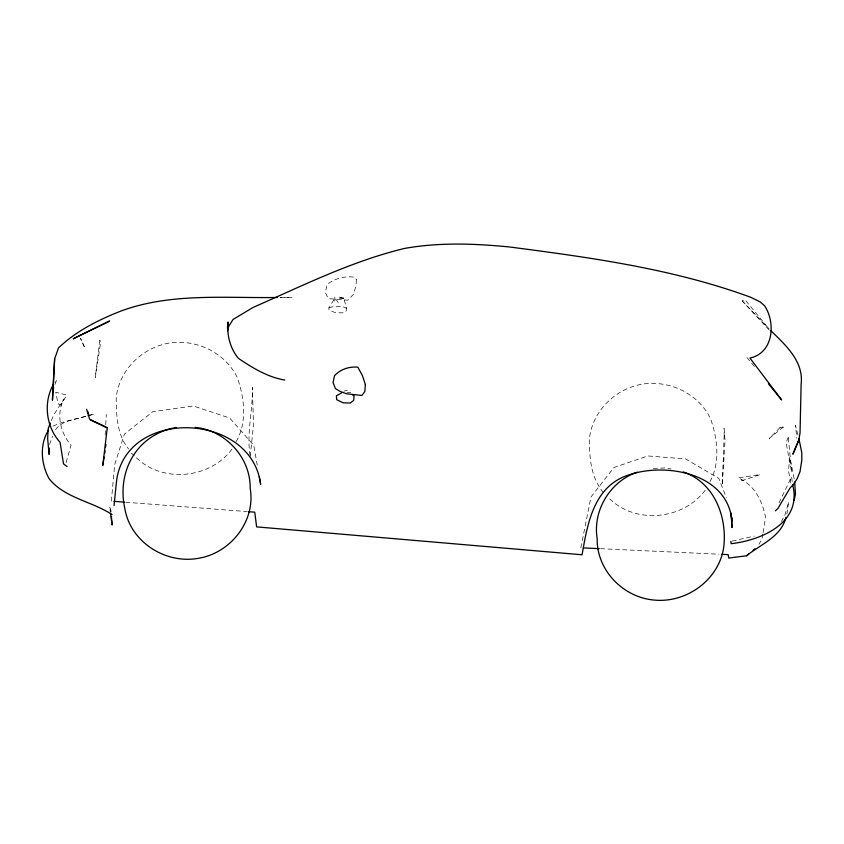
<?xml version="1.0" encoding="UTF-8"?>
<svg xmlns="http://www.w3.org/2000/svg" width="844" height="844" viewBox="0 0 844 844"><rect width="100%" height="100%" fill="white"/><g stroke="black" fill="none" stroke-linecap="round" stroke-linejoin="round"><path stroke-width="0.63" stroke-dasharray="4.22 3.17" d="M334.783 301.234L334.868 296.392M105.194 434.934L105.468 429.796M105.743 424.669L106.281 414.404M111.366 501.136L114.668 464.622L124.416 434.122L152.775 411.682L193.223 405.964L229.684 418.012L253.77 445.337L257.758 467.977M250.235 456.382L253.485 424.943L252.388 387.523C252.947 410.11 246.606 432.508 249.961 455.169M339.499 298.671L344.278 297.605L344.004 298.987L346.578 308.166L346.114 311.046L342.569 312.881L335.416 312.628L329.076 310.297L328.896 307.817L334.878 298.206L338.56 302.869M762.87 533.904L761.974 539.052L758.946 544.306M763.103 532.617L765.592 517.361C762.29 500.946 754.399 484.678 738.131 477.862L760.201 474.602L740.177 481.207L741.823 479.677M786.893 514.07L788.665 501.885L785.205 514.26L781.417 521.423M580.841 547.788L590.969 497.042L613.894 467.502L647.875 455.95L685.666 458.925L718.824 478.464L726.294 497.538M66.096 462.544L71.065 445.147C60.209 432.719 55.894 413.961 63.986 398.938L54.121 414.277L50.693 421.852M49.564 444.471L52.55 436.158M55.039 384.337L56.727 379.684L54.839 382.353M779.012 502.845L791.609 476.765L792.252 481.977M236.151 441.644C247.429 422.306 244.422 397.651 237.206 377.373C225.021 352.454 196.167 338.771 169.064 343.086C142.14 347.633 119.32 369.872 116.219 397.334C116.388 415.1 116.767 434.512 128.594 448.955M709.983 481.629C720.544 462.428 717.527 438.342 710.437 418.434C698.252 393.504 669.408 379.832 642.295 384.147C615.381 388.694 592.551 410.933 589.46 438.384C589.26 457.49 590.789 477.947 603.85 493.096M55.556 429.691C62.256 419.837 76.139 419.711 86.447 416.124M231.942 449.187C209.776 479.223 161.035 483.633 135.008 456.372M705.173 490.248C683.281 519.862 635.321 524.725 609.168 498.255M53.056 426.083L61.412 422.633L86.658 416.029M769.306 330.141L742.203 300.886L744.967 299.747L768.873 328.706M344.036 391.12L347.295 390.213M328.896 307.817L334.055 306.414L341.831 306.372L346.578 308.166M87.723 415.797L94.106 414.151L87.903 415.712M732.096 541.109L754.167 536.14M346.694 392.945L352.307 391.954M653.309 468.409L666.043 467.914L671.012 468.979M280.377 297.489L292.066 297.51L280.282 297.468M600.569 548.706L718.919 554.191M125.703 502.243L246.923 511.569M131.284 453.07L134.08 455.549M742.203 300.886L768.926 328.675M747.024 357.518L754.43 366.602M111.039 511.264L109.657 506.833L110.364 512.023M797.991 435.145L795.491 425.397L796.81 438.289M794.162 478.738L789.857 456.994L788.465 470.783L790.923 483.654M110.501 508.858L110.954 512.055M724.173 435.356L722.232 485.384L725.07 440.22L724.057 428.404L724.173 435.356M356.442 279.754L355.862 286.538L353.256 294.588L347.833 300.179L329.192 298.692L327.694 297.563L325.383 292.52L327.008 284.523C334.593 278.583 344.51 275.882 354.047 277.138L356.442 279.754M61.148 404.36L61.042 405.247L58.415 404.023L57.856 402.82L55.778 392.217L66.803 395.087L61.148 404.36M99.782 340.396L95.277 377.479L100.795 341.472L99.782 340.396M788.243 437.234L786.081 442.773L791.746 472.376L788.243 437.234M779.993 427.644L769.232 438.553L781.692 428.246L784.762 426.589L779.993 427.644M343.656 298.66L338.275 296.539L343.656 298.66M84.305 346.705L80.518 338.391L84.305 346.705"/><path stroke-width="1.27" d="M730.872 541.384L731.147 543.684C761.52 540.265 802.644 522.636 792.579 484.583M49.385 448.196L49.089 454.388L47.665 438.827L48.15 428.91L50.271 423.023M54.638 358.89L52.444 400.067L54.638 358.89L58.489 347.95C75.981 331.175 98.168 320.013 120.544 311.193C170.636 292.509 225.337 298.354 277.655 297.468M227.426 328.168L228.059 321.997C226.667 334.878 230.085 348.414 238.493 358.426C252.609 367.921 267.791 377.226 284.818 380.064M114.045 505.598L116.282 483.675C122.791 407.093 251.396 410.912 260.627 484.319L259.298 476.776M104.719 453.386L105.067 450.844M105.584 447.046L105.922 444.514M104.15 457.058L102.768 465.455L107.241 428.108L90.54 419.869L89.517 418.93L86.552 409.224M798.846 439.935L792.991 454.009L798.846 439.935L800.038 433.067L801.114 384.526C804.037 361.432 785.511 345.08 770.72 330.553M794.13 500.386L795.47 494.183L794.689 482.146M227.574 331.038L228.618 326.628L233.018 319.475L253.126 307.406C302.69 285.683 351.6 261.197 404.476 248.452C439.334 242.186 474.718 243.547 509.787 247.007C591.138 257.631 673.565 268.867 750.938 297.352L760.149 301.909L764.506 305.676C776.026 322.703 773.442 353.193 749.926 358.056L781.597 399.908L768.43 383.756M785.933 517.33C781.249 536.847 760.623 544.306 746.529 555.795L728.741 558.053L728.119 554.624L721.546 554.318M52.919 390.15L53.763 387.829M48.393 430.271C39.436 444.883 41.071 463.841 49.005 478.569C64.249 497.96 92.059 501.357 112.083 514.597M53.583 384.125C43.065 402.345 45.956 426.705 60.04 442.277L63.511 463.831L67.035 466.584M775.393 510.842L777.83 508.605L789.995 488.064L793.476 484.414L797.285 478.411L800.038 471.574L801.8 460.318L801.789 452.658L798.93 438.796M746.529 555.795L749.335 553.442M753.07 550.32L754.926 548.748M341.43 393.082L336.387 395.731L336.682 399.655L343.097 402.82L350.239 403.031L353.72 400.383L354.037 395.783L352.096 394.591M176.248 427.497C136.981 434.185 116.388 471.395 124.923 509.006C130.651 542.08 165.403 564.045 197.865 558.401C230.317 553.432 255.943 521.307 250.172 488.338C250.7 457.764 225.57 430.356 195.291 427.391M637.283 472.176C610.37 481.164 592.477 510.483 597.183 538.609C596.56 570.27 623.357 597.689 654.543 600.095C687.427 603.175 720.438 578.636 723.941 545.203C726.758 515.283 713.644 482.219 683.302 471.954M583.478 547.914L599.251 548.642M113.972 501.336L124.395 502.138M248.22 511.675L254.74 512.171L256.629 526.878L582.075 554.772C587.646 522.647 594.028 484.72 630.943 474.244C668.332 462.501 728.182 474.286 731.97 521.286L731.632 517.34M90.54 419.869L100.563 424.374M101.681 424.87L107.082 427.507M87.692 411.387L88.915 415.026M110.532 513.31L112.125 524.989L111.397 516.444M731.189 513.331L732.022 527.553L731.178 513.352M365.357 384.505L364.808 391.574L361.844 395.456L346.283 393.747L339.773 391.236L335.437 388.578L333.053 382.627L334.519 375.664C340.448 369.292 349.226 366.359 357.803 367.161L362.435 375.612L365.357 384.505M78.661 335.986L73.196 338.834L109.688 321.015L78.661 335.986"/></g></svg>
